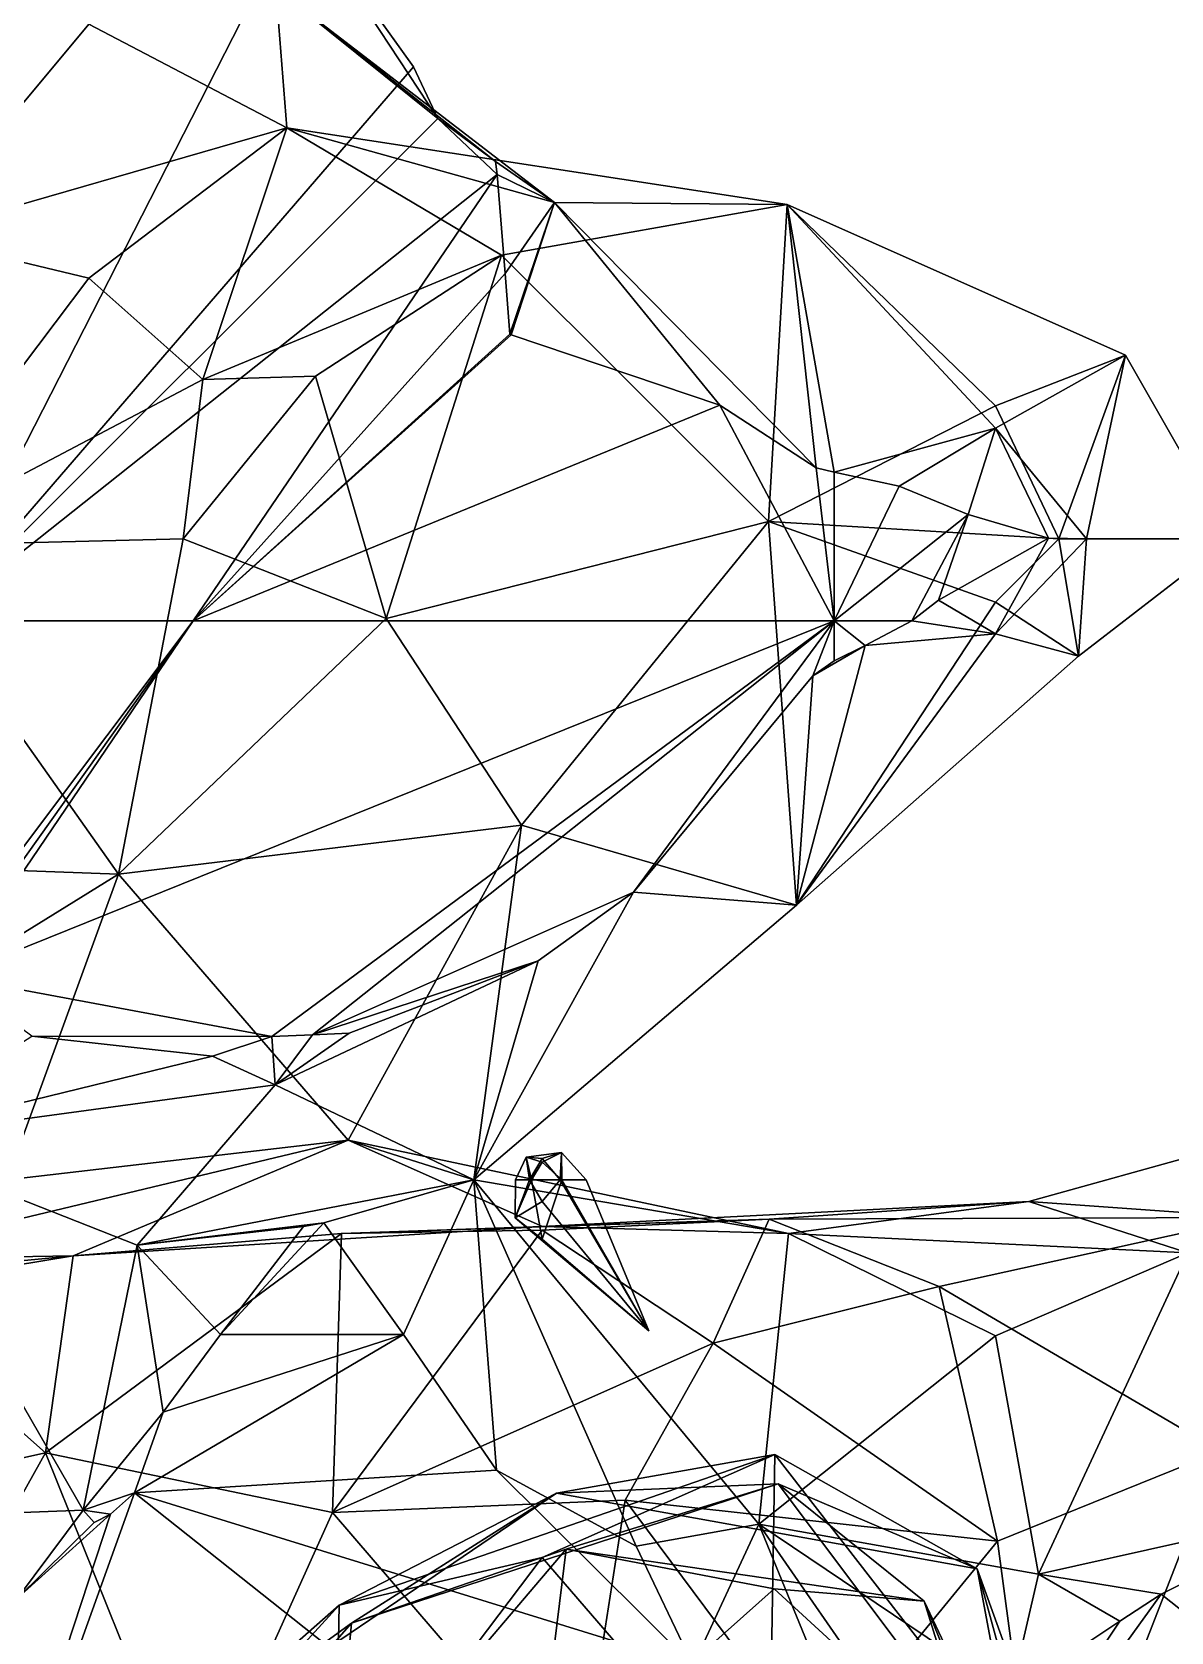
# Model space of a CAD drawing. Extents: x 290034 to 295698, y 4553723 to 4561693.
# Drawn here: x 294125.4 to 294188.7, y 4559452 to 4559540.9 of the extents above; entities that cross this region are included whole.
import ezdxf

# ---------------------------------------------------------------- set-up
doc = ezdxf.new("R2010")
doc.units = 0
doc.layers.add('Au_ppm_Pref_-_0_2', color=7, linetype='CONTINUOUS')

msp = doc.modelspace()

# ---------------------------------------------------------------- linework, layer by layer
at = {"layer": 'Au_ppm_Pref_-_0_2'}
for points in [[(294138.964, 4559543.368, 1924.9), (294147.969, 4559536.122, 1929.466), (294139.904, 4559548.368, 1930.281)], [(294146.603, 4559538.991, 1930.281), (294139.904, 4559548.368, 1930.281), (294147.969, 4559536.122, 1929.466)], [(294139.904, 4559548.368, 1930.281), (294146.603, 4559538.991, 1930.281), (294140.251, 4559547.871, 1933.172)], [(294116.458, 4559548.014, 1924.533), (294118.73, 4559529.595, 1918.843), (294128.569, 4559541.353, 1920.74)], [(294140.251, 4559547.871, 1933.172), (294146.603, 4559538.991, 1930.281), (294120, 4559508.186, 1928.708)], [(294140.251, 4559547.871, 1933.172), (294120, 4559508.186, 1928.708), (294120, 4559547.871, 1936.693)], [(294138.964, 4559543.368, 1924.9), (294128.569, 4559541.353, 1920.74), (294139.572, 4559535.59, 1917.185)], [(294147.969, 4559536.122, 1929.466), (294138.964, 4559543.368, 1924.9), (294151.162, 4559533.729, 1928.429)], [(294138.964, 4559543.368, 1924.9), (294154.457, 4559531.444, 1924.58), (294151.162, 4559533.729, 1928.429)], [(294139.572, 4559535.59, 1917.185), (294154.457, 4559531.444, 1924.58), (294138.964, 4559543.368, 1924.9)], [(294139.572, 4559535.59, 1917.185), (294128.569, 4559541.353, 1920.74), (294118.73, 4559529.595, 1918.843)], [(294146.603, 4559538.991, 1930.281), (294147.969, 4559536.122, 1929.466), (294120, 4559508.186, 1928.708)], [(294128.569, 4559527.232, 1913.568), (294139.572, 4559535.59, 1917.185), (294118.73, 4559529.595, 1918.843)], [(294151.272, 4559533.006, 1928.264), (294120, 4559508.186, 1928.708), (294147.969, 4559536.122, 1929.466)], [(294134.891, 4559521.609, 1912.463), (294139.572, 4559535.59, 1917.185), (294128.569, 4559527.232, 1913.568)], [(294151.505, 4559528.508, 1913.175), (294139.572, 4559535.59, 1917.185), (294134.891, 4559521.609, 1912.463)], [(294151.505, 4559528.508, 1913.175), (294167.395, 4559531.338, 1918.182), (294139.572, 4559535.59, 1917.185)], [(294167.395, 4559531.338, 1918.182), (294154.457, 4559531.444, 1924.58), (294139.572, 4559535.59, 1917.185)], [(294151.162, 4559533.729, 1928.429), (294151.272, 4559533.006, 1928.264), (294147.969, 4559536.122, 1929.466)], [(294134.352, 4559508.186, 1926.968), (294120, 4559508.186, 1928.708), (294151.272, 4559533.006, 1928.264)], [(294151.699, 4559527.498, 1927.47), (294134.352, 4559508.186, 1926.968), (294151.272, 4559533.006, 1928.264)], [(294151.162, 4559533.729, 1928.429), (294154.457, 4559531.444, 1924.58), (294151.272, 4559533.006, 1928.264)], [(294151.272, 4559533.006, 1928.264), (294154.457, 4559531.444, 1924.58), (294151.699, 4559527.498, 1927.47)], [(294167.395, 4559531.338, 1918.182), (294151.505, 4559528.508, 1913.175), (294166.356, 4559513.708, 1913.265)], [(294151.699, 4559527.498, 1927.47), (294154.457, 4559531.444, 1924.58), (294151.962, 4559524.117, 1926.982)], [(294151.962, 4559524.117, 1926.982), (294154.457, 4559531.444, 1924.58), (294152.045, 4559524.089, 1926.968)], [(294152.045, 4559524.089, 1926.968), (294154.457, 4559531.444, 1924.58), (294163.643, 4559520.165, 1925.034)], [(294163.643, 4559520.165, 1925.034), (294154.457, 4559531.444, 1924.58), (294168.993, 4559516.692, 1923.917)], [(294168.993, 4559516.692, 1923.917), (294154.457, 4559531.444, 1924.58), (294167.395, 4559531.338, 1918.182)], [(294166.356, 4559513.708, 1913.265), (294178.966, 4559520.138, 1915.933), (294167.395, 4559531.338, 1918.182)], [(294167.395, 4559531.338, 1918.182), (294178.966, 4559518.894, 1920.456), (294170, 4559516.45, 1923.762)], [(294168.993, 4559516.692, 1923.917), (294167.395, 4559531.338, 1918.182), (294170, 4559516.45, 1923.762)], [(294178.966, 4559518.894, 1920.456), (294167.395, 4559531.338, 1918.182), (294186.196, 4559522.957, 1918.402)], [(294186.196, 4559522.957, 1918.402), (294167.395, 4559531.338, 1918.182), (294178.966, 4559520.138, 1915.933)], [(294128.569, 4559527.232, 1913.568), (294118.73, 4559529.595, 1918.843), (294117.317, 4559512.325, 1912.67)], [(294151.505, 4559528.508, 1913.175), (294134.891, 4559521.609, 1912.463), (294141.168, 4559521.788, 1909.444)], [(294151.505, 4559528.508, 1913.175), (294141.168, 4559521.788, 1909.444), (294145.089, 4559508.31, 1911.05)], [(294151.505, 4559528.508, 1913.175), (294145.089, 4559508.31, 1911.05), (294166.356, 4559513.708, 1913.265)], [(294117.317, 4559512.325, 1912.67), (294134.891, 4559521.609, 1912.463), (294128.569, 4559527.232, 1913.568)], [(294151.962, 4559524.117, 1926.982), (294134.352, 4559508.186, 1926.968), (294151.699, 4559527.498, 1927.47)], [(294152.045, 4559524.089, 1926.968), (294134.352, 4559508.186, 1926.968), (294151.962, 4559524.117, 1926.982)], [(294134.352, 4559508.186, 1926.968), (294152.045, 4559524.089, 1926.968), (294163.643, 4559520.165, 1925.034)], [(294178.966, 4559520.138, 1915.933), (294182.487, 4559512.732, 1916.742), (294186.196, 4559522.957, 1918.402)], [(294186.196, 4559522.957, 1918.402), (294184.036, 4559512.732, 1920.792), (294178.966, 4559518.894, 1920.456)], [(294192.045, 4559512.732, 1918.402), (294186.196, 4559522.957, 1918.402), (294182.487, 4559512.732, 1916.742)], [(294186.196, 4559522.957, 1918.402), (294192.045, 4559512.732, 1918.402), (294184.036, 4559512.732, 1920.792)], [(294134.891, 4559521.609, 1912.463), (294117.317, 4559512.325, 1912.67), (294133.799, 4559512.732, 1908.989)], [(294134.891, 4559521.609, 1912.463), (294133.799, 4559512.732, 1908.989), (294141.168, 4559521.788, 1909.444)], [(294141.168, 4559521.788, 1909.444), (294133.799, 4559512.732, 1908.989), (294145.089, 4559508.31, 1911.05)], [(294163.643, 4559520.165, 1925.034), (294170, 4559508.186, 1922.648), (294134.352, 4559508.186, 1926.968)], [(294168.993, 4559516.692, 1923.917), (294170, 4559508.186, 1922.648), (294163.643, 4559520.165, 1925.034)], [(294166.356, 4559513.708, 1913.265), (294182.487, 4559512.732, 1916.742), (294178.966, 4559520.138, 1915.933)], [(294170, 4559516.45, 1923.762), (294178.966, 4559518.894, 1920.456), (294173.61, 4559515.665, 1923.173)], [(294177.453, 4559514.102, 1922.447), (294173.61, 4559515.665, 1923.173), (294178.966, 4559518.894, 1920.456)], [(294181.926, 4559512.787, 1921.443), (294177.453, 4559514.102, 1922.447), (294178.966, 4559518.894, 1920.456)], [(294181.926, 4559512.787, 1921.443), (294178.966, 4559518.894, 1920.456), (294184.036, 4559512.732, 1920.792)], [(294170, 4559516.45, 1923.762), (294170, 4559508.186, 1922.648), (294168.993, 4559516.692, 1923.917)], [(294170, 4559508.186, 1922.648), (294170, 4559516.45, 1923.762), (294173.61, 4559515.665, 1923.173)], [(294170, 4559508.186, 1922.648), (294173.61, 4559515.665, 1923.173), (294177.453, 4559514.102, 1922.447)], [(294166.356, 4559513.708, 1913.265), (294145.089, 4559508.31, 1911.05), (294152.61, 4559496.826, 1913.646)], [(294166.356, 4559513.708, 1913.265), (294152.61, 4559496.826, 1913.646), (294167.898, 4559492.377, 1918.079)], [(294166.356, 4559513.708, 1913.265), (294167.898, 4559492.377, 1918.079), (294178.966, 4559509.222, 1917.232)], [(294166.356, 4559513.708, 1913.265), (294178.966, 4559509.222, 1917.232), (294182.487, 4559512.732, 1916.742)], [(294174.317, 4559508.186, 1921.91), (294170, 4559508.186, 1922.648), (294177.453, 4559514.102, 1922.447)], [(294175.794, 4559509.335, 1921.865), (294174.317, 4559508.186, 1921.91), (294177.453, 4559514.102, 1922.447)], [(294181.926, 4559512.787, 1921.443), (294175.794, 4559509.335, 1921.865), (294177.453, 4559514.102, 1922.447)], [(294117.317, 4559512.325, 1912.67), (294130.213, 4559494.099, 1913.452), (294133.799, 4559512.732, 1908.989)], [(294130.213, 4559494.099, 1913.452), (294145.089, 4559508.31, 1911.05), (294133.799, 4559512.732, 1908.989)], [(294178.966, 4559507.463, 1920.158), (294175.794, 4559509.335, 1921.865), (294181.926, 4559512.787, 1921.443)], [(294178.966, 4559507.463, 1920.158), (294181.926, 4559512.787, 1921.443), (294184.036, 4559512.732, 1920.792)], [(294183.577, 4559506.211, 1918.402), (294178.966, 4559507.463, 1920.158), (294184.036, 4559512.732, 1920.792)], [(294183.577, 4559506.211, 1918.402), (294182.487, 4559512.732, 1916.742), (294178.966, 4559509.222, 1917.232)], [(294183.577, 4559506.211, 1918.402), (294192.045, 4559512.732, 1918.402), (294182.487, 4559512.732, 1916.742)], [(294192.045, 4559512.732, 1918.402), (294183.577, 4559506.211, 1918.402), (294184.036, 4559512.732, 1920.792)], [(294117.317, 4559512.325, 1912.67), (294107.949, 4559494.914, 1914.621), (294130.213, 4559494.099, 1913.452)], [(294178.966, 4559509.222, 1917.232), (294167.898, 4559492.377, 1918.079), (294183.577, 4559506.211, 1918.402)], [(294174.317, 4559508.186, 1921.91), (294175.794, 4559509.335, 1921.865), (294178.966, 4559507.463, 1920.158)], [(294120, 4559489.074, 1927.059), (294134.352, 4559508.186, 1926.968), (294120.49, 4559488.711, 1926.968)], [(294120, 4559489.074, 1927.059), (294120, 4559508.186, 1928.708), (294134.352, 4559508.186, 1926.968)], [(294120.49, 4559488.711, 1926.968), (294134.352, 4559508.186, 1926.968), (294120.919, 4559488.393, 1926.889)], [(294170, 4559508.186, 1922.648), (294138.728, 4559485.062, 1924.443), (294120.919, 4559488.393, 1926.889)], [(294134.352, 4559508.186, 1926.968), (294170, 4559508.186, 1922.648), (294120.919, 4559488.393, 1926.889)], [(294152.61, 4559496.826, 1913.646), (294145.089, 4559508.31, 1911.05), (294130.213, 4559494.099, 1913.452)], [(294170, 4559508.186, 1922.648), (294140.992, 4559485.163, 1924.178), (294138.728, 4559485.062, 1924.443)], [(294140.992, 4559485.163, 1924.178), (294170, 4559508.186, 1922.648), (294158.848, 4559493.101, 1922.702)], [(294158.848, 4559493.101, 1922.702), (294170, 4559508.186, 1922.648), (294168.811, 4559505.132, 1922.53)], [(294168.811, 4559505.132, 1922.53), (294170, 4559508.186, 1922.648), (294170, 4559505.955, 1922.457)], [(294171.725, 4559506.817, 1922.227), (294170, 4559505.955, 1922.457), (294170, 4559508.186, 1922.648)], [(294170, 4559508.186, 1922.648), (294174.317, 4559508.186, 1921.91), (294171.725, 4559506.817, 1922.227)], [(294171.725, 4559506.817, 1922.227), (294174.317, 4559508.186, 1921.91), (294178.966, 4559507.463, 1920.158)], [(294167.898, 4559492.377, 1918.079), (294171.725, 4559506.817, 1922.227), (294178.966, 4559507.463, 1920.158)], [(294183.577, 4559506.211, 1918.402), (294167.898, 4559492.377, 1918.079), (294178.966, 4559507.463, 1920.158)], [(294167.898, 4559492.377, 1918.079), (294168.811, 4559505.132, 1922.53), (294171.725, 4559506.817, 1922.227)], [(294168.811, 4559505.132, 1922.53), (294170, 4559505.955, 1922.457), (294171.725, 4559506.817, 1922.227)], [(294168.811, 4559505.132, 1922.53), (294167.898, 4559492.377, 1918.079), (294158.848, 4559493.101, 1922.702)], [(294130.213, 4559494.099, 1913.452), (294142.988, 4559479.296, 1911.566), (294152.61, 4559496.826, 1913.646)], [(294152.61, 4559496.826, 1913.646), (294142.988, 4559479.296, 1911.566), (294149.971, 4559477.104, 1917.806)], [(294152.61, 4559496.826, 1913.646), (294149.971, 4559477.104, 1917.806), (294167.898, 4559492.377, 1918.079)], [(294130.213, 4559494.099, 1913.452), (294107.949, 4559494.914, 1914.621), (294115.97, 4559485.285, 1915.193)], [(294130.213, 4559494.099, 1913.452), (294115.97, 4559485.285, 1915.193), (294124.011, 4559477.096, 1916.253)], [(294130.213, 4559494.099, 1913.452), (294124.011, 4559477.096, 1916.253), (294142.988, 4559479.296, 1911.566)], [(294153.54, 4559489.276, 1923.015), (294140.992, 4559485.163, 1924.178), (294158.848, 4559493.101, 1922.702)], [(294158.848, 4559493.101, 1922.702), (294149.971, 4559477.104, 1917.806), (294153.54, 4559489.276, 1923.015)], [(294167.898, 4559492.377, 1918.079), (294149.971, 4559477.104, 1917.806), (294158.848, 4559493.101, 1922.702)], [(294153.54, 4559489.276, 1923.015), (294138.913, 4559482.388, 1923.64), (294143.033, 4559485.258, 1923.94)], [(294153.54, 4559489.276, 1923.015), (294149.971, 4559477.104, 1917.806), (294138.913, 4559482.388, 1923.64)], [(294143.033, 4559485.258, 1923.94), (294140.992, 4559485.163, 1924.178), (294153.54, 4559489.276, 1923.015)], [(294120.919, 4559488.393, 1926.889), (294138.728, 4559485.062, 1924.443), (294125.384, 4559485.084, 1926.063)], [(294135.435, 4559483.98, 1924.749), (294116.39, 4559479.331, 1923.589), (294125.384, 4559485.084, 1926.063)], [(294125.384, 4559485.084, 1926.063), (294138.728, 4559485.062, 1924.443), (294135.435, 4559483.98, 1924.749)], [(294138.913, 4559482.388, 1923.64), (294135.435, 4559483.98, 1924.749), (294138.728, 4559485.062, 1924.443)], [(294140.992, 4559485.163, 1924.178), (294138.913, 4559482.388, 1923.64), (294138.728, 4559485.062, 1924.443)], [(294143.033, 4559485.258, 1923.94), (294138.913, 4559482.388, 1923.64), (294140.992, 4559485.163, 1924.178)], [(294138.913, 4559482.388, 1923.64), (294116.39, 4559479.331, 1923.589), (294135.435, 4559483.98, 1924.749)], [(294116.39, 4559479.331, 1923.589), (294138.913, 4559482.388, 1923.64), (294131.245, 4559473.47, 1920.872)], [(294131.245, 4559473.47, 1920.872), (294138.913, 4559482.388, 1923.64), (294149.971, 4559477.104, 1917.806)], [(294180.821, 4559475.887, 1906.611), (294201.102, 4559481.533, 1908.319), (294189.67, 4559473.044, 1912.006)], [(294201.102, 4559481.533, 1908.319), (294180.821, 4559475.887, 1906.611), (294193.278, 4559475.006, 1900.359)], [(294128.242, 4559458.732, 1923.409), (294104.395, 4559457.817, 1923.372), (294116.39, 4559479.331, 1923.589)], [(294142.988, 4559479.296, 1911.566), (294124.011, 4559477.096, 1916.253), (294115.297, 4559472.663, 1912.403)], [(294115.297, 4559472.663, 1912.403), (294127.691, 4559472.871, 1906.814), (294142.988, 4559479.296, 1911.566)], [(294131.245, 4559473.47, 1920.872), (294128.242, 4559458.732, 1923.409), (294116.39, 4559479.331, 1923.589)], [(294153.783, 4559474.509, 1906.332), (294142.988, 4559479.296, 1911.566), (294127.691, 4559472.871, 1906.814)], [(294153.783, 4559474.509, 1906.332), (294167.455, 4559474.119, 1912.299), (294142.988, 4559479.296, 1911.566)], [(294149.971, 4559477.104, 1917.806), (294142.988, 4559479.296, 1911.566), (294167.455, 4559474.119, 1912.299)], [(294152.286, 4559477.096, 1823.373), (294152.88, 4559478.351, 1823.373), (294153.177, 4559477.096, 1823.651)], [(294152.88, 4559478.351, 1823.373), (294152.286, 4559477.096, 1823.373), (294153.056, 4559477.096, 1823.037)], [(294152.88, 4559478.351, 1823.373), (294154.841, 4559478.614, 1823.373), (294153.768, 4559478.09, 1823.704)], [(294154.841, 4559478.614, 1823.373), (294152.88, 4559478.351, 1823.373), (294153.768, 4559478.293, 1822.974)], [(294152.88, 4559478.351, 1823.373), (294153.768, 4559478.09, 1823.704), (294153.177, 4559477.096, 1823.651)], [(294152.88, 4559478.351, 1823.373), (294153.056, 4559477.096, 1823.037), (294153.768, 4559478.293, 1822.974)], [(294153.768, 4559478.293, 1822.974), (294153.056, 4559477.096, 1823.037), (294154.763, 4559477.096, 1822.903)], [(294154.866, 4559477.096, 1823.891), (294153.177, 4559477.096, 1823.651), (294153.768, 4559478.09, 1823.704)], [(294154.866, 4559477.096, 1823.891), (294153.768, 4559478.09, 1823.704), (294154.841, 4559478.614, 1823.373)], [(294154.841, 4559478.614, 1823.373), (294153.768, 4559478.293, 1822.974), (294154.763, 4559477.096, 1822.903)], [(294156.216, 4559477.096, 1823.373), (294154.841, 4559478.614, 1823.373), (294154.763, 4559477.096, 1822.903)], [(294154.866, 4559477.096, 1823.891), (294154.841, 4559478.614, 1823.373), (294156.216, 4559477.096, 1823.373)], [(294131.245, 4559473.47, 1920.872), (294149.971, 4559477.104, 1917.806), (294141.625, 4559474.705, 1923.206)], [(294149.971, 4559477.104, 1917.806), (294146.056, 4559468.501, 1922.139), (294141.625, 4559474.705, 1923.206)], [(294146.056, 4559468.501, 1922.139), (294149.971, 4559477.104, 1917.806), (294151.222, 4559460.959, 1920.97)], [(294151.222, 4559460.959, 1920.97), (294149.971, 4559477.104, 1917.806), (294158.991, 4559456.73, 1919.727)], [(294158.991, 4559456.73, 1919.727), (294149.971, 4559477.104, 1917.806), (294165.817, 4559457.952, 1917.56)], [(294149.971, 4559477.104, 1917.806), (294167.455, 4559474.119, 1912.299), (294165.817, 4559457.952, 1917.56)], [(294152.272, 4559474.981, 1823.373), (294152.286, 4559477.096, 1823.373), (294153.177, 4559477.096, 1823.651)], [(294152.272, 4559474.981, 1823.373), (294153.177, 4559477.096, 1823.651), (294153.768, 4559473.799, 1824.472)], [(294152.286, 4559477.096, 1823.373), (294152.272, 4559474.981, 1823.373), (294153.056, 4559477.096, 1823.037)], [(294152.272, 4559474.981, 1823.373), (294153.768, 4559475.896, 1822.973), (294153.056, 4559477.096, 1823.037)], [(294154.763, 4559477.096, 1822.903), (294153.056, 4559477.096, 1823.037), (294153.768, 4559475.896, 1822.973)], [(294154.866, 4559477.096, 1823.891), (294153.768, 4559473.799, 1824.472), (294153.177, 4559477.096, 1823.651)], [(294154.866, 4559477.096, 1823.891), (294159.702, 4559468.704, 1823.373), (294153.768, 4559473.799, 1824.472)], [(294159.702, 4559468.704, 1823.373), (294154.763, 4559477.096, 1822.903), (294153.768, 4559475.896, 1822.973)], [(294159.702, 4559468.704, 1823.373), (294156.216, 4559477.096, 1823.373), (294154.763, 4559477.096, 1822.903)], [(294154.866, 4559477.096, 1823.891), (294156.216, 4559477.096, 1823.373), (294159.702, 4559468.704, 1823.373)], [(294152.272, 4559474.981, 1823.373), (294159.702, 4559468.704, 1823.373), (294153.768, 4559475.896, 1822.973)], [(294153.783, 4559474.509, 1906.332), (294180.821, 4559475.887, 1906.611), (294167.455, 4559474.119, 1912.299)], [(294153.783, 4559474.509, 1906.332), (294166.394, 4559474.912, 1900.18), (294180.821, 4559475.887, 1906.611)], [(294166.394, 4559474.912, 1900.18), (294193.278, 4559475.006, 1900.359), (294180.821, 4559475.887, 1906.611)], [(294180.821, 4559475.887, 1906.611), (294189.67, 4559473.044, 1912.006), (294167.455, 4559474.119, 1912.299)], [(294153.783, 4559474.509, 1906.332), (294127.691, 4559472.871, 1906.814), (294142.611, 4559474.121, 1900.895)], [(294140.5, 4559474.5, 1923.324), (294131.245, 4559473.47, 1920.872), (294141.625, 4559474.705, 1923.206)], [(294135.877, 4559468.501, 1923.368), (294131.245, 4559473.47, 1920.872), (294140.5, 4559474.5, 1923.324)], [(294140.5, 4559474.5, 1923.324), (294141.625, 4559474.705, 1923.206), (294135.877, 4559468.501, 1923.368)], [(294141.625, 4559474.705, 1923.206), (294146.056, 4559468.501, 1922.139), (294135.877, 4559468.501, 1923.368)], [(294142.611, 4559474.121, 1900.895), (294142.11, 4559458.609, 1895.219), (294153.768, 4559474.294, 1895.578)], [(294163.269, 4559468.009, 1893.194), (294153.768, 4559474.294, 1895.578), (294142.11, 4559458.609, 1895.219)], [(294153.783, 4559474.509, 1906.332), (294142.611, 4559474.121, 1900.895), (294166.394, 4559474.912, 1900.18)], [(294142.611, 4559474.121, 1900.895), (294153.768, 4559474.294, 1895.578), (294166.394, 4559474.912, 1900.18)], [(294159.702, 4559468.704, 1823.373), (294152.272, 4559474.981, 1823.373), (294153.768, 4559473.799, 1824.472)], [(294166.394, 4559474.912, 1900.18), (294153.768, 4559474.294, 1895.578), (294163.269, 4559468.009, 1893.194)], [(294175.836, 4559471.175, 1895.143), (294166.394, 4559474.912, 1900.18), (294163.269, 4559468.009, 1893.194)], [(294175.836, 4559471.175, 1895.143), (294193.278, 4559475.006, 1900.359), (294166.394, 4559474.912, 1900.18)], [(294175.836, 4559471.175, 1895.143), (294191.454, 4559462.006, 1892.963), (294193.278, 4559475.006, 1900.359)], [(294127.691, 4559472.871, 1906.814), (294126.142, 4559461.927, 1899.63), (294142.611, 4559474.121, 1900.895)], [(294142.611, 4559474.121, 1900.895), (294126.142, 4559461.927, 1899.63), (294142.11, 4559458.609, 1895.219)], [(294128.242, 4559458.732, 1923.409), (294131.245, 4559473.47, 1920.872), (294132.691, 4559464.184, 1923.44)], [(294132.691, 4559464.184, 1923.44), (294131.245, 4559473.47, 1920.872), (294135.877, 4559468.501, 1923.368)], [(294167.455, 4559474.119, 1912.299), (294178.966, 4559468.432, 1915.514), (294165.817, 4559457.952, 1917.56)], [(294167.455, 4559474.119, 1912.299), (294189.67, 4559473.044, 1912.006), (294178.966, 4559468.432, 1915.514)], [(294105.558, 4559470.757, 1907.605), (294127.691, 4559472.871, 1906.814), (294115.297, 4559472.663, 1912.403)], [(294105.558, 4559470.757, 1907.605), (294115.97, 4559470.948, 1902.633), (294127.691, 4559472.871, 1906.814)], [(294127.691, 4559472.871, 1906.814), (294115.97, 4559470.948, 1902.633), (294126.142, 4559461.927, 1899.63)], [(294189.67, 4559473.044, 1912.006), (294181.355, 4559455.178, 1914.955), (294178.966, 4559468.432, 1915.514)], [(294189.67, 4559473.044, 1912.006), (294197.625, 4559458.802, 1913.46), (294181.355, 4559455.178, 1914.955)], [(294104.656, 4559457.18, 1901.889), (294126.142, 4559461.927, 1899.63), (294115.97, 4559470.948, 1902.633)], [(294175.836, 4559471.175, 1895.143), (294163.269, 4559468.009, 1893.194), (294179.087, 4559457.012, 1890.809)], [(294191.454, 4559462.006, 1892.963), (294175.836, 4559471.175, 1895.143), (294179.087, 4559457.012, 1890.809)], [(294131.091, 4559459.698, 1923.309), (294146.056, 4559468.501, 1922.139), (294151.222, 4559460.959, 1920.97)], [(294146.056, 4559468.501, 1922.139), (294131.091, 4559459.698, 1923.309), (294132.691, 4559464.184, 1923.44)], [(294135.877, 4559468.501, 1923.368), (294146.056, 4559468.501, 1922.139), (294132.691, 4559464.184, 1923.44)], [(294142.11, 4559458.609, 1895.219), (294158.388, 4559459.278, 1890.883), (294163.269, 4559468.009, 1893.194)], [(294163.269, 4559468.009, 1893.194), (294158.388, 4559459.278, 1890.883), (294179.087, 4559457.012, 1890.809)], [(294181.355, 4559455.178, 1914.955), (294165.817, 4559457.952, 1917.56), (294178.966, 4559468.432, 1915.514)], [(294128.242, 4559458.732, 1923.409), (294132.691, 4559464.184, 1923.44), (294131.091, 4559459.698, 1923.309)], [(294126.142, 4559461.927, 1899.63), (294104.656, 4559457.18, 1901.889), (294114.292, 4559440.729, 1899.687)], [(294126.142, 4559461.927, 1899.63), (294114.292, 4559440.729, 1899.687), (294134.371, 4559441.46, 1897.379)], [(294142.11, 4559458.609, 1895.219), (294126.142, 4559461.927, 1899.63), (294134.371, 4559441.46, 1897.379)], [(294153.768, 4559456.097, 1852.009), (294142.478, 4559453.441, 1845.802), (294166.705, 4559461.82, 1847.583)], [(294166.705, 4559461.82, 1847.583), (294142.478, 4559453.441, 1845.802), (294154.559, 4559459.677, 1841.191)], [(294166.359, 4559441.49, 1853.08), (294153.768, 4559456.097, 1852.009), (294166.705, 4559461.82, 1847.583)], [(294177.957, 4559455.472, 1841.519), (294166.705, 4559461.82, 1847.583), (294154.559, 4559459.677, 1841.191)], [(294166.359, 4559441.49, 1853.08), (294166.705, 4559461.82, 1847.583), (294181.372, 4559442.901, 1847.392)], [(294177.957, 4559455.472, 1841.519), (294181.372, 4559442.901, 1847.392), (294166.705, 4559461.82, 1847.583)], [(294181.756, 4559437.055, 1893.481), (294191.454, 4559462.006, 1892.963), (294179.087, 4559457.012, 1890.809)], [(294201.76, 4559440, 1893.027), (294191.454, 4559462.006, 1892.963), (294181.756, 4559437.055, 1893.481)], [(294151.222, 4559460.959, 1920.97), (294162.167, 4559450.093, 1918.863), (294131.091, 4559459.698, 1923.309)], [(294151.222, 4559460.959, 1920.97), (294158.991, 4559456.73, 1919.727), (294162.167, 4559450.093, 1918.863)], [(294155.097, 4559456.57, 1829.588), (294166.883, 4559460.197, 1835.185), (294143.165, 4559452.449, 1836.586)], [(294166.883, 4559460.197, 1835.185), (294154.559, 4559459.677, 1841.191), (294143.165, 4559452.449, 1836.586)], [(294177.957, 4559455.472, 1841.519), (294154.559, 4559459.677, 1841.191), (294166.883, 4559460.197, 1835.185)], [(294155.097, 4559456.57, 1829.588), (294174.998, 4559453.667, 1829.312), (294166.883, 4559460.197, 1835.185)], [(294180.458, 4559442.143, 1834.925), (294177.957, 4559455.472, 1841.519), (294166.883, 4559460.197, 1835.185)], [(294180.458, 4559442.143, 1834.925), (294166.883, 4559460.197, 1835.185), (294174.998, 4559453.667, 1829.312)], [(294129.76, 4559458.517, 1923.321), (294131.091, 4559459.698, 1923.309), (294120, 4559428.816, 1921.291)], [(294170, 4559428.816, 1916.379), (294120, 4559428.816, 1921.291), (294131.091, 4559459.698, 1923.309)], [(294129.76, 4559458.517, 1923.321), (294128.242, 4559458.732, 1923.409), (294131.091, 4559459.698, 1923.309)], [(294162.167, 4559450.093, 1918.863), (294170, 4559428.816, 1916.379), (294131.091, 4559459.698, 1923.309)], [(294142.478, 4559453.441, 1845.802), (294132.714, 4559444.85, 1841.191), (294154.559, 4559459.677, 1841.191)], [(294132.714, 4559444.85, 1841.191), (294143.165, 4559452.449, 1836.586), (294154.559, 4559459.677, 1841.191)], [(294142.11, 4559458.609, 1895.219), (294155.782, 4559442.675, 1895.024), (294158.388, 4559459.278, 1890.883)], [(294155.782, 4559442.675, 1895.024), (294169.131, 4559444.848, 1891.138), (294158.388, 4559459.278, 1890.883)], [(294179.087, 4559457.012, 1890.809), (294158.388, 4559459.278, 1890.883), (294169.131, 4559444.848, 1891.138)], [(294128.242, 4559458.732, 1923.409), (294124.599, 4559453.829, 1923.356), (294104.395, 4559457.817, 1923.372)], [(294129.76, 4559458.517, 1923.321), (294120, 4559428.816, 1921.291), (294124.599, 4559453.829, 1923.356)], [(294128.861, 4559458.048, 1923.362), (294124.599, 4559453.829, 1923.356), (294128.242, 4559458.732, 1923.409)], [(294128.861, 4559458.048, 1923.362), (294129.76, 4559458.517, 1923.321), (294124.599, 4559453.829, 1923.356)], [(294128.242, 4559458.732, 1923.409), (294129.76, 4559458.517, 1923.321), (294128.861, 4559458.048, 1923.362)], [(294142.11, 4559458.609, 1895.219), (294134.371, 4559441.46, 1897.379), (294155.782, 4559442.675, 1895.024)], [(294188.187, 4559454.066, 1914.669), (294181.355, 4559455.178, 1914.955), (294197.625, 4559458.802, 1913.46)], [(294196.318, 4559458.716, 1870.887), (294193.716, 4559442.322, 1877.179), (294183.662, 4559437.841, 1870.887)], [(294196.318, 4559458.716, 1870.887), (294183.662, 4559437.841, 1870.887), (294193.464, 4559439.267, 1864.203)], [(294220, 4559428.816, 1906.658), (294188.187, 4559454.066, 1914.669), (294197.625, 4559458.802, 1913.46)], [(294165.817, 4559457.952, 1917.56), (294162.167, 4559450.093, 1918.863), (294158.991, 4559456.73, 1919.727)], [(294165.817, 4559457.952, 1917.56), (294170, 4559447.716, 1917.746), (294162.167, 4559450.093, 1918.863)], [(294165.817, 4559457.952, 1917.56), (294172.608, 4559448.129, 1917.269), (294170, 4559447.716, 1917.746)], [(294172.608, 4559448.129, 1917.269), (294165.817, 4559457.952, 1917.56), (294179.814, 4559448.519, 1915.896)], [(294165.817, 4559457.952, 1917.56), (294181.355, 4559455.178, 1914.955), (294179.814, 4559448.519, 1915.896)], [(294112.356, 4559456.934, 1872.007), (294125.871, 4559440.258, 1871.33), (294122.519, 4559450.721, 1876.827)], [(294112.356, 4559456.934, 1872.007), (294112.847, 4559441.001, 1865.177), (294125.871, 4559440.258, 1871.33)], [(294155.097, 4559456.57, 1829.588), (294143.165, 4559452.449, 1836.586), (294142.123, 4559441.314, 1829.046)], [(294153.378, 4559442.522, 1822.966), (294155.097, 4559456.57, 1829.588), (294142.123, 4559441.314, 1829.046)], [(294166.66, 4559454.359, 1823.499), (294155.097, 4559456.57, 1829.588), (294153.378, 4559442.522, 1822.966)], [(294166.66, 4559454.359, 1823.499), (294174.998, 4559453.667, 1829.312), (294155.097, 4559456.57, 1829.588)], [(294181.756, 4559437.055, 1893.481), (294179.087, 4559457.012, 1890.809), (294169.131, 4559444.848, 1891.138)], [(294153.768, 4559456.097, 1852.009), (294166.359, 4559441.49, 1853.08), (294142.238, 4559440.845, 1852.36)], [(294153.768, 4559456.097, 1852.009), (294142.238, 4559440.845, 1852.36), (294142.478, 4559453.441, 1845.802)], [(294182.983, 4559441.46, 1841.191), (294181.372, 4559442.901, 1847.392), (294177.957, 4559455.472, 1841.519)], [(294180.458, 4559442.143, 1834.925), (294182.983, 4559441.46, 1841.191), (294177.957, 4559455.472, 1841.519)], [(294181.355, 4559455.178, 1914.955), (294185.885, 4559452.568, 1915.008), (294179.814, 4559448.519, 1915.896)], [(294185.885, 4559452.568, 1915.008), (294181.355, 4559455.178, 1914.955), (294188.187, 4559454.066, 1914.669)], [(294166.66, 4559454.359, 1823.499), (294153.378, 4559442.522, 1822.966), (294179.553, 4559442.523, 1823.101)], [(294166.66, 4559454.359, 1823.499), (294179.553, 4559442.523, 1823.101), (294174.998, 4559453.667, 1829.312)], [(294170, 4559428.816, 1916.379), (294185.885, 4559452.568, 1915.008), (294188.187, 4559454.066, 1914.669)], [(294170, 4559428.816, 1916.379), (294188.187, 4559454.066, 1914.669), (294220, 4559428.816, 1906.658)], [(294132.714, 4559444.85, 1841.191), (294142.478, 4559453.441, 1845.802), (294130.547, 4559440.364, 1846.372)], [(294142.238, 4559440.845, 1852.36), (294130.547, 4559440.364, 1846.372), (294142.478, 4559453.441, 1845.802)], [(294178.808, 4559441.46, 1829.312), (294180.458, 4559442.143, 1834.925), (294174.998, 4559453.667, 1829.312)], [(294178.808, 4559441.46, 1829.312), (294174.998, 4559453.667, 1829.312), (294179.553, 4559442.523, 1823.101)], [(294132.714, 4559444.85, 1841.191), (294131.916, 4559439.667, 1836.185), (294143.165, 4559452.449, 1836.586)], [(294142.123, 4559441.314, 1829.046), (294143.165, 4559452.449, 1836.586), (294131.916, 4559439.667, 1836.185)], [(294170, 4559428.816, 1916.379), (294179.814, 4559448.519, 1915.896), (294185.885, 4559452.568, 1915.008)]]:
    msp.add_3dface(points, dxfattribs=at)

doc.saveas('drawing.dxf')
